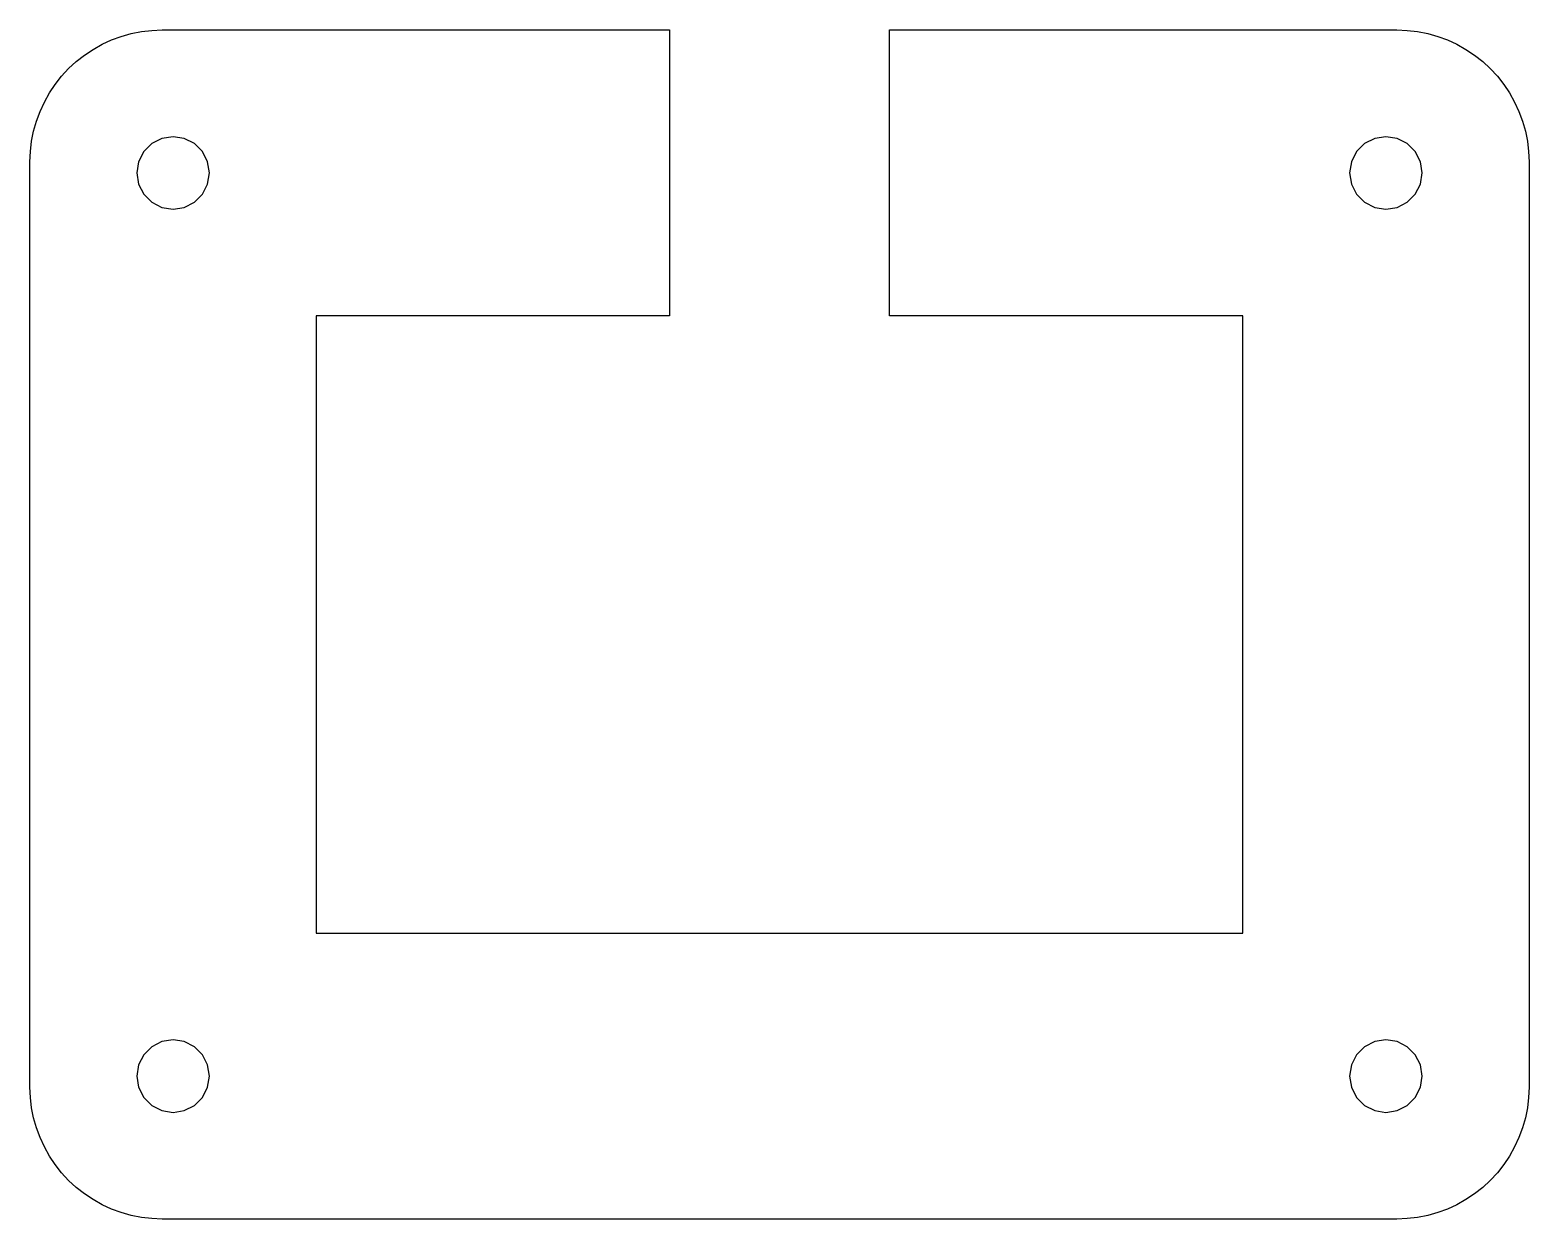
# Model space of a CAD drawing. Header units: millimetres. Extents: x 0.1 to 68.2, y 0.2 to 54.2.
import ezdxf

# ---------------------------------------------------------------- set-up
doc = ezdxf.new("R2010")
doc.units = ezdxf.units.MM
doc.header["$MEASUREMENT"] = 0

msp = doc.modelspace()

# ---------------------------------------------------------------- linework, layer by layer
at = {"color": 0}
for p, q in [((3.79786, 53.7767), (4.24021, 53.939)), ((4.24021, 53.939), (4.69498, 54.0674)), ((4.69498, 54.0674), (5.15662, 54.1595)), ((5.15662, 54.1595), (5.62515, 54.2149)), ((5.62515, 54.2149), (6.09505, 54.2325)), ((6.09505, 54.2325), (29.1455, 54.2325)), ((29.1455, 54.2325), (29.1455, 41.2323)), ((39.146, 41.2323), (39.146, 54.2325)), ((39.146, 54.2325), (62.1965, 54.2325)), ((62.1965, 54.2325), (62.6664, 54.2149)), ((62.6664, 54.2149), (63.1349, 54.1595)), ((63.1349, 54.1595), (63.5963, 54.0674)), ((63.5963, 54.0674), (64.05, 53.939)), ((64.05, 53.939), (64.4924, 53.7767)), ((2.56866, 53.0874), (2.96003, 53.3481)), ((2.96003, 53.3481), (3.37206, 53.5795)), ((3.37206, 53.5795), (3.79786, 53.7767)), ((64.4924, 53.7767), (64.9192, 53.5795)), ((64.9192, 53.5795), (65.3302, 53.3481)), ((65.3302, 53.3481), (65.7229, 53.0874)), ((1.53238, 52.13), (1.85208, 52.4757)), ((1.85208, 52.4757), (2.19797, 52.7953)), ((2.19797, 52.7953), (2.56866, 53.0874)), ((65.7229, 53.0874), (66.0922, 52.7953)), ((66.0922, 52.7953), (66.4379, 52.4757)), ((66.4379, 52.4757), (66.759, 52.13)), ((0.979784, 51.3676), (1.24024, 51.7592)), ((1.24024, 51.7592), (1.53238, 52.13)), ((66.759, 52.13), (67.05, 51.7592)), ((67.05, 51.7592), (67.3118, 51.3676)), ((0.748273, 50.9556), (0.979784, 51.3676)), ((67.3118, 51.3676), (67.5432, 50.9556)), ((0.388606, 50.0874), (0.551215, 50.5298)), ((0.551215, 50.5298), (0.748273, 50.9556)), ((67.5432, 50.9556), (67.739, 50.5298)), ((67.739, 50.5298), (67.9027, 50.0874)), ((0.260449, 49.6327), (0.388606, 50.0874)), ((67.9027, 50.0874), (68.0311, 49.6327)), ((0.112999, 48.7027), (0.168121, 49.1712)), ((0.168121, 49.1712), (0.260449, 49.6327)), ((5.62515, 49.0679), (5.25999, 48.7027)), ((6.08542, 49.3021), (5.62515, 49.0679)), ((6.59529, 49.3818), (6.08542, 49.3021)), ((7.10516, 49.3021), (6.59529, 49.3818)), ((7.56405, 49.0679), (7.10516, 49.3021)), ((7.92925, 48.7027), (7.56405, 49.0679)), ((60.7261, 49.0679), (60.361, 48.7027)), ((61.1861, 49.3021), (60.7261, 49.0679)), ((61.6962, 49.3818), (61.1861, 49.3021)), ((62.206, 49.3021), (61.6962, 49.3818)), ((62.665, 49.0679), (62.206, 49.3021)), ((63.0301, 48.7027), (62.665, 49.0679)), ((68.0311, 49.6327), (68.1221, 49.1712)), ((68.1221, 49.1712), (68.1771, 48.7027)), ((0.095085, 48.2328), (0.112999, 48.7027)), ((5.25999, 48.7027), (5.02571, 48.2424)), ((8.16487, 48.2424), (7.92925, 48.7027)), ((60.361, 48.7027), (60.1267, 48.2424)), ((63.2658, 48.2424), (63.0301, 48.7027)), ((68.1771, 48.7027), (68.1965, 48.2328)), ((0.095085, 6.18187), (0.095085, 48.2328)), ((5.02571, 48.2424), (4.94577, 47.7326)), ((4.94577, 47.7326), (5.02571, 47.2225)), ((8.2448, 47.7326), (8.16487, 48.2424)), ((8.16487, 47.2225), (8.2448, 47.7326)), ((60.1267, 48.2424), (60.0452, 47.7326)), ((60.0452, 47.7326), (60.1267, 47.2225)), ((63.3469, 47.7326), (63.2658, 48.2424)), ((63.2658, 47.2225), (63.3469, 47.7326)), ((68.1965, 48.2328), (68.1965, 6.18187)), ((5.02571, 47.2225), (5.25999, 46.7639)), ((7.92925, 46.7639), (8.16487, 47.2225)), ((60.1267, 47.2225), (60.361, 46.7639)), ((63.0301, 46.7639), (63.2658, 47.2225)), ((5.25999, 46.7639), (5.62515, 46.3984)), ((5.62515, 46.3984), (6.08542, 46.1627)), ((7.10516, 46.1627), (7.56405, 46.3984)), ((7.56405, 46.3984), (7.92925, 46.7639)), ((60.361, 46.7639), (60.7261, 46.3984)), ((60.7261, 46.3984), (61.1861, 46.1627)), ((62.206, 46.1627), (62.665, 46.3984)), ((62.665, 46.3984), (63.0301, 46.7639)), ((6.08542, 46.1627), (6.59529, 46.083)), ((6.59529, 46.083), (7.10516, 46.1627)), ((61.1861, 46.1627), (61.6962, 46.083)), ((61.6962, 46.083), (62.206, 46.1627)), ((29.1455, 41.2323), (13.0955, 41.2323)), ((13.0955, 41.2323), (13.0955, 13.1809)), ((55.196, 41.2323), (39.146, 41.2323)), ((55.196, 13.1809), (55.196, 41.2323)), ((13.0955, 13.1809), (55.196, 13.1809)), ((6.08542, 8.25168), (5.62515, 8.01606)), ((6.59529, 8.33162), (6.08542, 8.25168)), ((7.10516, 8.25168), (6.59529, 8.33162)), ((7.56405, 8.01606), (7.10516, 8.25168)), ((61.1861, 8.25168), (60.7261, 8.01606)), ((61.6962, 8.33162), (61.1861, 8.25168)), ((62.206, 8.25168), (61.6962, 8.33162)), ((62.665, 8.01606), (62.206, 8.25168)), ((5.25999, 7.65087), (5.02571, 7.1906)), ((5.62515, 8.01606), (5.25999, 7.65087)), ((7.92925, 7.65087), (7.56405, 8.01606)), ((8.16487, 7.1906), (7.92925, 7.65087)), ((60.361, 7.65087), (60.1267, 7.1906)), ((60.7261, 8.01606), (60.361, 7.65087)), ((63.0301, 7.65087), (62.665, 8.01606)), ((63.2658, 7.1906), (63.0301, 7.65087)), ((5.02571, 7.1906), (4.94577, 6.68073)), ((8.2448, 6.68073), (8.16487, 7.1906)), ((60.1267, 7.1906), (60.0452, 6.68073)), ((63.3469, 6.68073), (63.2658, 7.1906)), ((0.112999, 5.71197), (0.095085, 6.18187)), ((4.94577, 6.68073), (5.02571, 6.17224)), ((5.02571, 6.17224), (5.25999, 5.71197)), ((7.92925, 5.71197), (8.16487, 6.17224)), ((8.16487, 6.17224), (8.2448, 6.68073)), ((60.0452, 6.68073), (60.1267, 6.17224)), ((60.1267, 6.17224), (60.361, 5.71197)), ((63.0301, 5.71197), (63.2658, 6.17224)), ((63.2658, 6.17224), (63.3469, 6.68073)), ((68.1965, 6.18187), (68.1771, 5.71197)), ((0.168121, 5.24344), (0.112999, 5.71197)), ((5.25999, 5.71197), (5.62515, 5.34681)), ((7.56405, 5.34681), (7.92925, 5.71197)), ((60.361, 5.71197), (60.7261, 5.34681)), ((62.665, 5.34681), (63.0301, 5.71197)), ((68.1771, 5.71197), (68.1221, 5.24344)), ((0.260449, 4.7818), (0.168121, 5.24344)), ((0.388606, 4.32703), (0.260449, 4.7818)), ((5.62515, 5.34681), (6.08542, 5.11253)), ((6.08542, 5.11253), (6.59529, 5.03121)), ((6.59529, 5.03121), (7.10516, 5.11253)), ((7.10516, 5.11253), (7.56405, 5.34681)), ((60.7261, 5.34681), (61.1861, 5.11253)), ((61.1861, 5.11253), (61.6962, 5.03121)), ((61.6962, 5.03121), (62.206, 5.11253)), ((62.206, 5.11253), (62.665, 5.34681)), ((68.0311, 4.7818), (67.9027, 4.32703)), ((68.1221, 5.24344), (68.0311, 4.7818)), ((0.551215, 3.88468), (0.388606, 4.32703)), ((67.9027, 4.32703), (67.739, 3.88468)), ((0.748273, 3.45888), (0.551215, 3.88468)), ((0.979784, 3.04684), (0.748273, 3.45888)), ((67.5432, 3.45888), (67.3118, 3.04684)), ((67.739, 3.88468), (67.5432, 3.45888)), ((1.24024, 2.65548), (0.979784, 3.04684)), ((67.3118, 3.04684), (67.05, 2.65548)), ((1.53238, 2.28479), (1.24024, 2.65548)), ((1.85208, 1.9389), (1.53238, 2.28479)), ((66.759, 2.28479), (66.4379, 1.9389)), ((67.05, 2.65548), (66.759, 2.28479)), ((2.19797, 1.61919), (1.85208, 1.9389)), ((2.56866, 1.32705), (2.19797, 1.61919)), ((66.0922, 1.61919), (65.7229, 1.32705)), ((66.4379, 1.9389), (66.0922, 1.61919)), ((2.96003, 1.0666), (2.56866, 1.32705)), ((3.37206, 0.835092), (2.96003, 1.0666)), ((3.79786, 0.63803), (3.37206, 0.835092)), ((64.9192, 0.835092), (64.4924, 0.63803)), ((65.3302, 1.0666), (64.9192, 0.835092)), ((65.7229, 1.32705), (65.3302, 1.0666)), ((4.24021, 0.475424), (3.79786, 0.63803)), ((4.69498, 0.347266), (4.24021, 0.475424)), ((5.15662, 0.254937), (4.69498, 0.347266)), ((5.62515, 0.199815), (5.15662, 0.254937)), ((6.09505, 0.181901), (5.62515, 0.199815)), ((62.1951, 0.181901), (6.09505, 0.181901)), ((62.6664, 0.199815), (62.1951, 0.181901)), ((63.1349, 0.254937), (62.6664, 0.199815)), ((63.5963, 0.347266), (63.1349, 0.254937)), ((64.05, 0.475424), (63.5963, 0.347266)), ((64.4924, 0.63803), (64.05, 0.475424))]:
    msp.add_line(p, q, dxfattribs=at)

doc.saveas('drawing.dxf')
